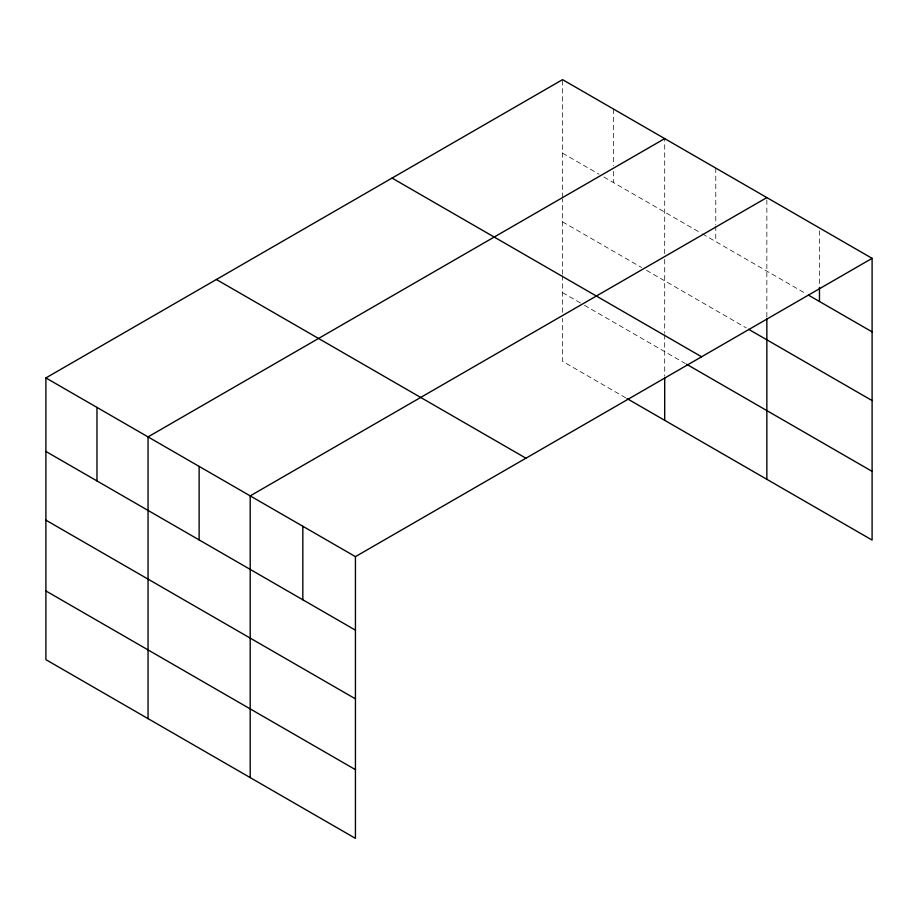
<?xml version="1.0" encoding="UTF-8"?>
<svg xmlns="http://www.w3.org/2000/svg" width="918" height="918" viewBox="0 0 918 918"><rect width="100%" height="100%" fill="white"/><g stroke="black" fill="none" stroke-linecap="round" stroke-linejoin="round"><path stroke-width="0.69" stroke-dasharray="4.59 3.44" d="M562.562 274.252L562.562 198.965M562.562 197.531L562.562 79.636M664.701 259.369L664.701 333.223M664.701 253.643L664.701 138.618M766.851 316.917L766.851 197.588M562.562 153.157L599.041 174.225M603.906 177.025L701.191 233.195M702.408 233.895L806.015 293.714M562.562 221.869L641.602 267.505M646.467 270.305L746.185 327.875M562.562 292.647L583.228 304.592M584.445 305.292L685.379 363.562M625.789 397.861L562.562 361.359L562.562 318.42M819.476 230.797L819.476 285.934M715.776 168.097L715.776 224.658M715.776 226.069L715.776 241.618M664.701 334.634L664.701 375.955M613.626 109.127L613.626 165.676M613.626 171.333L613.626 182.648M562.562 275.664L562.562 312.694"/><path stroke-width="1.38" d="M872.1 258.348L562.562 79.636L45.9 377.929L45.9 659.652L355.438 838.364L355.438 556.641L872.1 258.348L872.1 540.071L627.005 398.573M766.851 318.339L766.851 479.311M664.701 138.618L148.05 436.899L148.05 718.622M766.851 197.588L250.201 495.881L250.201 777.603M808.46 295.126L872.1 331.868M748.618 329.287L872.1 400.581M392.055 178.081L701.604 356.792M686.595 364.262L872.1 471.37M216.396 279.497L525.945 458.208M45.9 377.929L355.438 556.641M45.9 451.449L355.438 630.161M45.9 520.15L355.438 698.862M45.9 590.94L355.438 769.651M819.476 287.357L819.476 301.494M664.701 377.39L664.701 420.329M302.825 526.255L302.825 599.775M199.126 466.39L199.126 539.91M96.975 407.42L96.975 480.929"/></g></svg>
